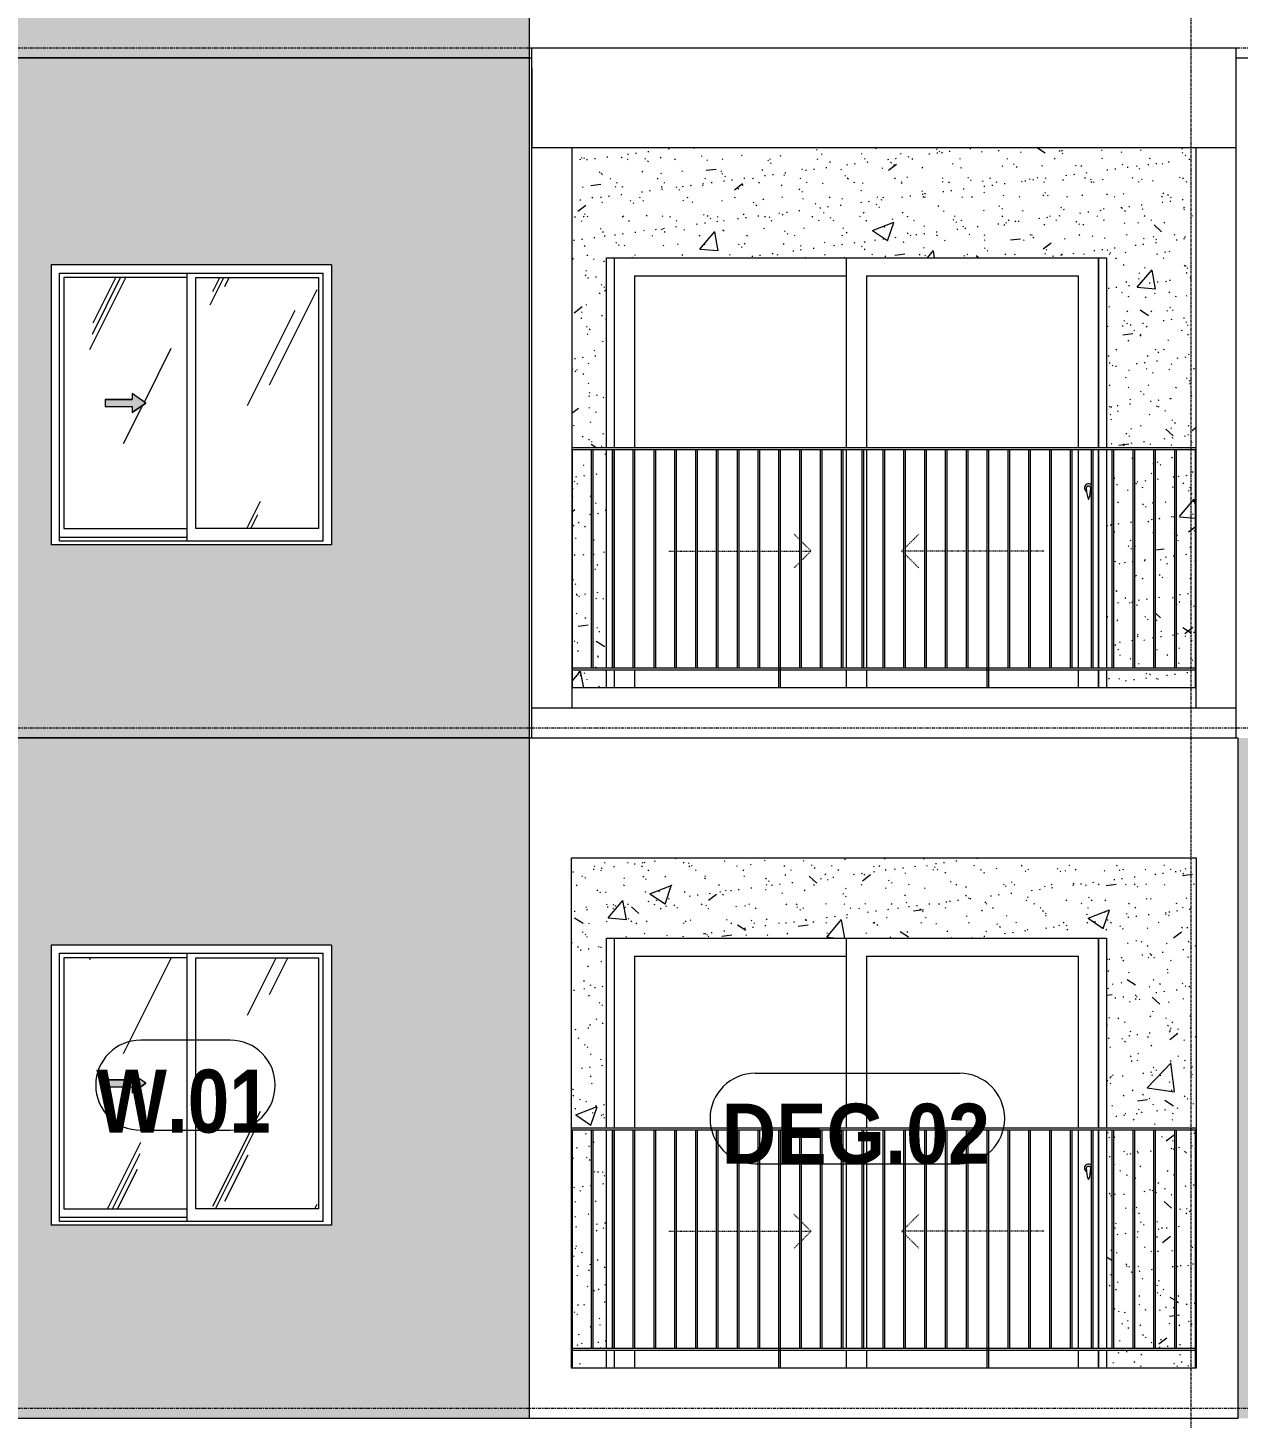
# Model space of a CAD drawing. Header units: millimetres. Extents: x 1240 to 198004, y -7796 to 35300.
# Drawn here: x 136948 to 142999, y 8950 to 15899 of the extents above; entities that cross this region are included whole.
import ezdxf

# ---------------------------------------------------------------- set-up
doc = ezdxf.new("R2010")
doc.units = ezdxf.units.MM
for name, pattern in [('1 NÉT CALL OUT', [6, 3, -3]), ('Centre', [31.75, 6.35, -4.7625, 15.875, -4.7625]), ('Dash', [6, 3, -3]), ('Grid Line', [22.225, 12.7, -3.175, 3.175, -3.175])]:
    doc.linetypes.add(name, pattern=pattern)
for name, color, linetype, lineweight in [('0-2', 50, 'Continuous', 5), ('A-DETL-GENF', 92, 'Continuous', 9), ('A-DETL-GENF-2', 92, '1 NÉT CALL OUT', 9), ('A-DOOR', 31, 'Continuous', 9), ('A-DOOR-FRAM', 31, 'Continuous', 9), ('A-DOOR-HDLN', 31, 'Dash', 18), ('A-DOOR-IDEN', 31, 'Continuous', 9), ('A-FLOR', 192, 'Continuous', 9), ('A-FLOR-2', 7, 'Continuous', 9), ('A-FLOR-HRAL', 11, 'Continuous', 9), ('A-FLOR-LEVL-2', 51, 'Centre', 9), ('A-GLAZ', 151, 'Continuous', 9), ('A-GLAZ-3', 7, '1 NÉT CALL OUT', 9), ('A-GLAZ-IDEN', 152, 'Continuous', 9), ('A-WALL', 113, 'Continuous', 9), ('A-WALL-PATT-2', 9, 'Continuous', 9), ('A-WALL-PATT-3', 111, 'Continuous', 5), ('I-WALL-1', 7, 'Continuous', 9), ('S-BEAM-3', 7, 'Continuous', 9), ('S-COLS', 52, 'Continuous', 9), ('S-GRID-1', 1, 'Grid Line', 9)]:
    doc.layers.add(name, color=color, linetype=linetype, lineweight=lineweight)
doc.styles.add('Arial_B_1', font='arialbd.ttf', dxfattribs={"width": 0.85, "height": 315})
doc.styles.add('Arial_B_2', font='arialbd.ttf', dxfattribs={"width": 0.9, "height": 300})
pattern_1 = [(50, (0, 0), (1093.104, -95.634), [114.3, -1257.3]), (355, (0, 0), (-211.457, 1146.34), [91.44, -1005.84]), (100.451, (91.1, -8), (881.656, 1050.7), [97.14, -1068.54]), (46.184, (0, 304.8), (1626.475, -252.257), [171.45, -1885.95]), (96.636, (135.5, 283.8), (1424.416, 1484.565), [145.71, -1602.81]), (351.184, (0, 304.8), (1424.43, 1484.55), [137.16, -1508.76]), (21, (152.4, 228.6), (909.686, -613.591), [114.3, -1257.3]), (326, (152.4, 228.6), (370.812, 1105.13), [91.44, -1005.84]), (71.451, (228.2, 177.5), (1280.503, 491.528), [97.14, -1068.54]), (37.5, (0, 0), (18.5313, 507.3303), [50.292, -943.356, 50.292, -970.788, -1009.65]), (37.5, (0, 0), (18.5313, 507.3303), [-2014.728, 50.292, -959.358]), (7.5, (0, 0), (400.918, 601.0836), [50.292, -531.876, 50.292, -920.496, -384.81]), (7.5, (0, 0), (400.918, 601.0836), [-1552.956, 50.292, -334.518]), (327.5, (-339.85, 0), (813.5452, -34.3737), [50.292, -330.708, 50.292, -1138.428, -1577.34]), (327.5, (-339.85, 0), (813.5452, -34.3737), [-1569.72, 50.292, -1527.048]), (317.5, (-492.25, 0), (888.7755, 152.56), [50.292, -445.008, 50.292, -739.14, -1120.14]), (317.5, (-492.25, 0), (888.7755, 152.56), [-1284.732, 50.292, -1069.848])]
pattern_2 = [(37.5, (0, 0), (-4.79953, 146.8239), [5.029, -110.795, 5.029, -124.511, -123.825]), (37.5, (0, 0), (-4.79953, 146.8239), [-245.364, 5.029, -118.796]), (7.5, (0, 0), (134.85743, 215.0472), [5.029, -57.455, 5.029, -99.365, -40.005]), (7.5, (0, 0), (134.85743, 215.0472), [-166.878, 5.029, -34.976]), (327.5, (-93.73, 0), (237.29776, 0.4316), [5.029, -33.071, 5.029, -132.131, -179.07]), (327.5, (-93.73, 0), (237.29776, 0.4316), [-175.26, 5.029, -174.041]), (317.5, (-93.73, 0), (229.06706, 66.8792), [5.029, -14.021, 5.029, -84.887, -102.87]), (317.5, (-93.73, 0), (229.06706, 66.8792), [-108.966, 5.029, -97.841])]
pattern_3 = [(63.435, (1790.26, 104.33), (-0.001, 1524.001), [532.463, -2875.304]), (63.435, (266.26, 104.33), (-0.001, 1524.001), [532.463, -2875.304]), (63.435, (2519.8, 398.8), (-0.001, 1524.001), [532.463, -2875.304]), (63.435, (995.8, 398.8), (-0.001, 1524.001), [532.463, -2875.304]), (63.435, (2409.4, 294.83), (-0.001, 1524.001), [532.463, -2875.304]), (63.435, (885.4, 294.83), (-0.001, 1524.001), [532.463, -2875.304]), (63.435, (2296.8, 890.1), (-0.001, 1524.001), [258.802, -3148.965]), (63.435, (772.8, 890.1), (-0.001, 1524.001), [258.802, -3148.965]), (63.435, (2223.2, 797.95), (-0.001, 1524.001), [532.463, -2875.304]), (63.435, (699.2, 797.95), (-0.001, 1524.001), [532.463, -2875.304]), (63.435, (2236.2, 864.1), (-0.001, 1524.001), [532.463, -2875.304]), (63.435, (712.2, 864.1), (-0.001, 1524.001), [532.463, -2875.304]), (63.435, (1621.35, 573.94), (-0.001, 1524.001), [532.463, -2875.304]), (63.435, (97.35, 573.94), (-0.001, 1524.001), [532.463, -2875.304]), (63.435, (1634.34, 651.9), (-0.001, 1524.001), [532.463, -2875.304]), (63.435, (110.34, 651.9), (-0.001, 1524.001), [532.463, -2875.304]), (63.435, (1637.84, 708.1), (-0.001, 1524.001), [532.463, -2875.304]), (63.435, (113.84, 708.1), (-0.001, 1524.001), [532.463, -2875.304])]

# ---------------------------------------------------------------- blocks, each defined once
blk = doc.blocks.new('NCV_TKTC_KET CAU_rvt-2-TKCS_MẶT ĐỨNG NỘI KHU 2')
at = {"layer": 'A-FLOR-2'}
blk.add_line((-56833.3, 15560), (-56835.3, 15560), dxfattribs=at)
at = {"layer": 'S-BEAM-3'}
for p, q in [((-56833.3, 15700), (-56833.3, 15800.1)), ((-56833.3, 15700), (-56833.3, 15300)), ((-53311.9, 15300), (-56833.3, 15300)), ((-56833.3, 12500), (-56633.3, 12500)), ((-56833.3, 12350), (-56833.3, 12500)), ((-56633.3, 12500), (-53511.9, 12500)), ((-53511.9, 12500), (-53311.9, 12500))]:
    blk.add_line(p, q, dxfattribs=at)
blk = doc.blocks.new('NCV_TKTC_TANG 3 - 4_rvt-3-TKCS_MẶT ĐỨNG NỘI KHU 2')
at = {"layer": 'A-WALL-PATT-2'}
h = blk.add_hatch(dxfattribs=at)
h.set_pattern_fill('FP_40', color=256, style=0, pattern_type=2)
h.set_pattern_definition(pattern_1)
h.paths.add_polyline_path([(-56630.3, 12600), (-56460.3, 12600), (-56460.3, 12690), (-56630.3, 12690)])
h.paths.add_polyline_path([(-53558.6, 12600), (-53516.9, 12600), (-53516.9, 12690), (-53960.3, 12690), (-53960.3, 12600), (-53567.6, 12600)])
h.paths.add_polyline_path([(-56460.3, 12700), (-56460.3, 13790), (-56526.2, 13790), (-56526.2, 12700)])
h.paths.add_polyline_path([(-56536.2, 12700), (-56536.2, 13790), (-56630.3, 13790), (-56630.3, 12700), (-56602.6, 12700)])
h.paths.add_polyline_path([(-53577.3, 12700), (-53516.9, 12700), (-53516.9, 13790), (-53611, 13790), (-53611, 12700), (-53585.9, 12700)])
h.paths.add_polyline_path([(-53960.3, 12700), (-53933.4, 12700), (-53933.4, 13790), (-53960.3, 13790), (-53960.3, 13286.7)])
h.paths.add_polyline_path([(-53923.4, 12700), (-53829.3, 12700), (-53829.3, 13790), (-53923.4, 13790), (-53923.4, 13286.7)])
h.paths.add_polyline_path([(-53725.2, 12700), (-53725.2, 13790), (-53819.3, 13790), (-53819.3, 12700)])
h.paths.add_polyline_path([(-53715.2, 12700), (-53621, 12700), (-53621, 13790), (-53715.2, 13790), (-53715.2, 13286.7)])
h.paths.add_polyline_path([(-56526.3, 13800), (-56460.3, 13800), (-56460.3, 14750), (-53960.3, 14750), (-53960.3, 13800), (-53511.9, 13800), (-53511.9, 15300), (-56633.3, 15300), (-56633.3, 13800), (-56530.2, 13800)])
h = blk.add_hatch(dxfattribs=at)
h.set_pattern_fill('FP_41', color=256, style=0, pattern_type=2)
h.set_pattern_definition(pattern_2)
h.paths.add_polyline_path([(-56630.3, 12600), (-56460.3, 12600), (-56460.3, 12690), (-56630.3, 12690)])
h.paths.add_polyline_path([(-53558.6, 12600), (-53516.9, 12600), (-53516.9, 12690), (-53960.3, 12690), (-53960.3, 12600), (-53567.6, 12600)])
h.paths.add_polyline_path([(-56460.3, 12700), (-56460.3, 13790), (-56526.2, 13790), (-56526.2, 12700)])
h.paths.add_polyline_path([(-56536.2, 12700), (-56536.2, 13790), (-56630.3, 13790), (-56630.3, 12700), (-56602.6, 12700)])
h.paths.add_polyline_path([(-53577.3, 12700), (-53516.9, 12700), (-53516.9, 13790), (-53611, 13790), (-53611, 12700), (-53585.9, 12700)])
h.paths.add_polyline_path([(-53960.3, 12700), (-53933.4, 12700), (-53933.4, 13790), (-53960.3, 13790), (-53960.3, 13286.7)])
h.paths.add_polyline_path([(-53923.4, 12700), (-53829.3, 12700), (-53829.3, 13790), (-53923.4, 13790), (-53923.4, 13286.7)])
h.paths.add_polyline_path([(-53725.2, 12700), (-53725.2, 13790), (-53819.3, 13790), (-53819.3, 12700)])
h.paths.add_polyline_path([(-53715.2, 12700), (-53621, 12700), (-53621, 13790), (-53715.2, 13790), (-53715.2, 13286.7)])
h.paths.add_polyline_path([(-56526.3, 13800), (-56460.3, 13800), (-56460.3, 14750), (-53960.3, 14750), (-53960.3, 13800), (-53511.9, 13800), (-53511.9, 15300), (-56633.3, 15300), (-56633.3, 13800), (-56530.2, 13800)])
at = {"layer": 'I-WALL-1'}
for p, q in [((-56460.3, 13800), (-56460.3, 14750)), ((-56460.3, 14750), (-53960.3, 14750)), ((-53960.3, 14750), (-53960.3, 13800)), ((-56460.3, 12700), (-56460.3, 13790)), ((-53960.3, 13790), (-53960.3, 12700)), ((-56460.3, 12600), (-56460.3, 12690)), ((-53960.3, 12690), (-53960.3, 12600))]:
    blk.add_line(p, q, dxfattribs=at)
blk = doc.blocks.new('NCV_TKTC_TANG 3 - 4_rvt-4-TKCS_MẶT ĐỨNG NỘI KHU 2')
at = {"layer": 'A-WALL-PATT-2'}
h = blk.add_hatch(dxfattribs=at)
h.set_pattern_fill('FP_40', color=256, style=0, pattern_type=2)
h.set_pattern_definition(pattern_1)
h.paths.add_polyline_path([(-56630.3, 9200), (-56460.3, 9200), (-56460.3, 9290), (-56630.3, 9290), (-56630.3, 9206)])
h.paths.add_polyline_path([(-53558.6, 9200), (-53516.9, 9200), (-53516.9, 9290), (-53960.3, 9290), (-53960.3, 9200), (-53567.6, 9200)])
h.paths.add_polyline_path([(-53516.9, 9300), (-53516.9, 10390), (-53611, 10390), (-53611, 9300), (-53577.3, 9300)])
h.paths.add_polyline_path([(-56526.2, 9300), (-56460.3, 9300), (-56460.3, 10390), (-56526.2, 10390), (-56526.2, 9885.1)])
h.paths.add_polyline_path([(-56536.2, 9300), (-56536.2, 10390), (-56630.3, 10390), (-56630.3, 9300), (-56602.6, 9300)])
h.paths.add_polyline_path([(-53960.3, 9300), (-53933.4, 9300), (-53933.4, 10390), (-53960.3, 10390), (-53960.3, 9734)])
h.paths.add_polyline_path([(-53923.4, 9300), (-53829.3, 9300), (-53829.3, 10390), (-53923.4, 10390), (-53923.4, 9690.1)])
h.paths.add_polyline_path([(-53725.2, 9300), (-53725.2, 10390), (-53819.3, 10390), (-53819.3, 9300)])
h.paths.add_polyline_path([(-53715.2, 9300), (-53621, 9300), (-53621, 10390), (-53715.2, 10390), (-53715.2, 9442.1)])
h.paths.add_polyline_path([(-56460.3, 10400), (-56460.3, 11350), (-53960.3, 11350), (-53960.3, 10400), (-53511.9, 10400), (-53511.9, 11750), (-56635.3, 11750), (-56635.3, 10400), (-56526.3, 10400)])
h = blk.add_hatch(dxfattribs=at)
h.set_pattern_fill('FP_41', color=256, style=0, pattern_type=2)
h.set_pattern_definition(pattern_2)
h.paths.add_polyline_path([(-56630.3, 9200), (-56460.3, 9200), (-56460.3, 9290), (-56630.3, 9290), (-56630.3, 9206)])
h.paths.add_polyline_path([(-53558.6, 9200), (-53516.9, 9200), (-53516.9, 9290), (-53960.3, 9290), (-53960.3, 9200), (-53567.6, 9200)])
h.paths.add_polyline_path([(-53516.9, 9300), (-53516.9, 10390), (-53611, 10390), (-53611, 9300), (-53577.3, 9300)])
h.paths.add_polyline_path([(-56526.2, 9300), (-56460.3, 9300), (-56460.3, 10390), (-56526.2, 10390), (-56526.2, 9885.1)])
h.paths.add_polyline_path([(-56536.2, 9300), (-56536.2, 10390), (-56630.3, 10390), (-56630.3, 9300), (-56602.6, 9300)])
h.paths.add_polyline_path([(-53960.3, 9300), (-53933.4, 9300), (-53933.4, 10390), (-53960.3, 10390), (-53960.3, 9734)])
h.paths.add_polyline_path([(-53923.4, 9300), (-53829.3, 9300), (-53829.3, 10390), (-53923.4, 10390), (-53923.4, 9690.1)])
h.paths.add_polyline_path([(-53725.2, 9300), (-53725.2, 10390), (-53819.3, 10390), (-53819.3, 9300)])
h.paths.add_polyline_path([(-53715.2, 9300), (-53621, 9300), (-53621, 10390), (-53715.2, 10390), (-53715.2, 9442.1)])
h.paths.add_polyline_path([(-56460.3, 10400), (-56460.3, 11350), (-53960.3, 11350), (-53960.3, 10400), (-53511.9, 10400), (-53511.9, 11750), (-56635.3, 11750), (-56635.3, 10400), (-56526.3, 10400)])
at = {"layer": 'I-WALL-1'}
for p, q in [((-56460.3, 10400), (-56460.3, 11350)), ((-56460.3, 11350), (-53960.3, 11350)), ((-53960.3, 11350), (-53960.3, 10400)), ((-56460.3, 9300), (-56460.3, 10390)), ((-53960.3, 10390), (-53960.3, 9300)), ((-56460.3, 9200), (-56460.3, 9290)), ((-53960.3, 9290), (-53960.3, 9200))]:
    blk.add_line(p, q, dxfattribs=at)
blk = doc.blocks.new('1_FAMILY RVT - W01-WxH 1400x1400xmm-V283-TKCS_MẶT ĐỨNG NỘI KHU 2')
at = {"layer": 'A-DETL-GENF-2'}
blk.add_hatch(color=256, dxfattribs=at).paths.add_polyline_path([(-58830.8, 10576.5), (-58763.1, 10623.9), (-58830.8, 10671.4), (-58830.8, 10640.9), (-58966.3, 10640.9), (-58966.3, 10607), (-58830.8, 10607)])
at = {"layer": 'A-GLAZ'}
h = blk.add_hatch(dxfattribs=at)
h.set_pattern_fill('FP_36', color=256, style=0, pattern_type=2)
h.set_pattern_definition(pattern_3)
h.paths.add_polyline_path([(-58557.5, 9997), (-58557.5, 11250.9), (-59171.8, 11250.9), (-59171.8, 9997)])
h.paths.add_polyline_path([(-58830.8, 10576.5), (-58830.8, 10607), (-58966.3, 10607), (-58966.3, 10640.9), (-58830.8, 10640.9), (-58830.8, 10671.4), (-58763.1, 10623.9), (-58787.3, 10607)])
h = blk.add_hatch(dxfattribs=at)
h.set_pattern_fill('FP_36', color=256, style=0, pattern_type=2)
h.set_pattern_definition(pattern_3)
h.paths.add_polyline_path([(-57898.8, 9997), (-57898.8, 11250.9), (-58513.1, 11250.9), (-58513.1, 9997), (-58089, 9997)])
at = {"layer": 'A-DETL-GENF'}
for p, q in [((-58966.3, 10640.9), (-58966.3, 10607)), ((-58966.3, 10640.9), (-58830.8, 10640.9)), ((-58830.8, 10640.9), (-58966.3, 10640.9)), ((-58966.3, 10640.9), (-58966.3, 10607)), ((-58830.8, 10671.4), (-58830.8, 10640.9)), ((-58763.1, 10623.9), (-58830.8, 10671.4)), ((-58763.1, 10623.9), (-58830.8, 10671.4)), ((-58830.8, 10671.4), (-58830.8, 10640.9)), ((-58966.3, 10607), (-58830.8, 10607)), ((-58966.3, 10607), (-58830.8, 10607)), ((-58763.1, 10623.9), (-58830.8, 10576.5)), ((-58830.8, 10576.5), (-58763.1, 10623.9)), ((-58830.8, 10607), (-58830.8, 10576.5)), ((-58830.8, 10607), (-58830.8, 10576.5))]:
    blk.add_line(p, q, dxfattribs=at)
at = {"layer": 'A-GLAZ'}
for p, q in [((-57835.3, 11314.4), (-59235.3, 11314.4)), ((-59235.3, 11314.4), (-59235.3, 9914.4)), ((-59194.4, 11273.5), (-57876.2, 11273.5)), ((-59194.4, 9933.5), (-59194.4, 11273.5)), ((-58557.5, 11273.5), (-58557.5, 9933.5)), ((-57876.2, 9933.5), (-57876.2, 11273.5)), ((-57835.3, 11314.4), (-57835.3, 9914.4)), ((-59171.8, 11250.9), (-59171.8, 9997)), ((-58557.5, 11250.9), (-59171.8, 11250.9)), ((-58513.1, 9997), (-58513.1, 11250.9)), ((-58513.1, 11250.9), (-57898.8, 11250.9)), ((-57898.8, 11250.9), (-57898.8, 9997)), ((-58557.5, 9952.5), (-59194.4, 9952.5)), ((-58557.5, 9952.5), (-59194.4, 9952.5)), ((-59171.8, 9997), (-58557.5, 9997)), ((-57898.8, 9997), (-58513.1, 9997)), ((-57835.3, 9914.4), (-59235.3, 9914.4)), ((-57876.2, 9933.5), (-59194.4, 9933.5))]:
    blk.add_line(p, q, dxfattribs=at)
blk = doc.blocks.new('DEG_02-DEG_03 - DEG_02-2500x2400mm-CỬA ĐI 02 CÁNH TRƯỢT-625766-TKCS_MẶT ĐỨNG NỘI KHU 2')
at = {"layer": 'A-DOOR'}
for p, q in [((-63460.3, 10400), (-63460.3, 11350)), ((-62200.3, 11350), (-62200.3, 10400)), ((-64520.3, 11260), (-64520.3, 10400)), ((-64520.3, 11260), (-63460.3, 11260)), ((-63360.3, 11260), (-63360.3, 10400)), ((-63360.3, 11260), (-62300.3, 11260)), ((-62300.3, 10400), (-62300.3, 11260)), ((-63460.3, 9300), (-63460.3, 10390)), ((-63360.3, 10390), (-63360.3, 9300)), ((-62300.3, 9300), (-62300.3, 10390)), ((-62200.3, 10390), (-62200.3, 9300)), ((-64520.3, 9290), (-64520.3, 9200)), ((-63460.3, 9200), (-63460.3, 9290)), ((-63360.3, 9290), (-63360.3, 9200)), ((-62300.3, 9200), (-62300.3, 9290)), ((-62200.3, 9290), (-62200.3, 9200))]:
    blk.add_line(p, q, dxfattribs=at)
at = {"layer": 'A-DOOR', "flags": 128}
blk.add_lwpolyline([(-62248.8, 10208.7), (-62248.8, 10208.7), (-62248.8, 10208.7), (-62248.8, 10208.7), (-62248.8, 10208.7), (-62248.9, 10208.7), (-62248.9, 10208.7), (-62248.9, 10208.7), (-62248.9, 10208.7), (-62248.9, 10208.7), (-62249, 10208.7), (-62249, 10208.7), (-62249, 10208.7), (-62249, 10208.7), (-62249.1, 10208.7), (-62249.1, 10208.7), (-62249.1, 10208.7), (-62249.2, 10208.7), (-62249.2, 10208.7), (-62249.3, 10208.7), (-62249.3, 10208.7), (-62249.4, 10208.7), (-62249.4, 10208.7), (-62249.5, 10208.7), (-62249.5, 10208.7), (-62249.6, 10208.7), (-62249.6, 10208.7), (-62249.7, 10208.7), (-62249.7, 10208.7), (-62249.8, 10208.7), (-62249.8, 10208.7), (-62249.9, 10208.7), (-62249.9, 10208.7), (-62250, 10208.7), (-62250.1, 10208.7), (-62250.1, 10208.7), (-62250.2, 10208.7), (-62250.2, 10208.7), (-62250.3, 10208.7), (-62250.4, 10208.7), (-62250.4, 10208.7), (-62250.5, 10208.7), (-62250.5, 10208.7), (-62250.6, 10208.7), (-62250.7, 10208.7), (-62250.7, 10208.7), (-62250.8, 10208.7), (-62250.8, 10208.7), (-62250.9, 10208.7), (-62250.9, 10208.7), (-62251, 10208.7), (-62251, 10208.7), (-62251.1, 10208.7), (-62251.1, 10208.7), (-62251.2, 10208.7), (-62251.2, 10208.7), (-62251.3, 10208.7), (-62251.3, 10208.7), (-62251.4, 10208.7), (-62251.4, 10208.7), (-62251.5, 10208.7), (-62251.5, 10208.7), (-62251.5, 10208.7), (-62251.6, 10208.7), (-62251.6, 10208.7), (-62251.6, 10208.7), (-62251.7, 10208.7), (-62251.7, 10208.7), (-62251.7, 10208.7), (-62251.7, 10208.7), (-62251.7, 10208.7), (-62251.8, 10208.7), (-62251.8, 10208.7), (-62251.8, 10208.7), (-62251.8, 10208.7), (-62251.8, 10208.7), (-62251.8, 10208.7)], dxfattribs=at)
at = {"layer": 'A-DOOR'}
for centre, radius, start, end in [((-62250.3, 10200), 20, 49.81701, 180), ((-62250.3, 10200), 20, 180, 240), ((-62251.8, 10199.2), 9.45, 90, 180), ((-62096.5, 10199.2), 164.8, 180, 199.13397), ((-62248.8, 10199.2), 9.45, 0, 90), ((-62404.1, 10199.2), 164.8, 340.86603, 0), ((-62250.3, 10200), 20, 300, 310.18299), ((-62249.9, 10146), 2.34, 199.13397, 261.03098), ((-62250.7, 10146), 2.34, 278.96902, 340.86603)]:
    blk.add_arc(centre, radius, start, end, dxfattribs=at)
at = {"layer": 'A-DOOR-FRAM'}
for p, q in [((-64620.3, 10400), (-64620.3, 11350)), ((-62200.3, 10400), (-62200.3, 11350)), ((-64620.3, 9300), (-64620.3, 10390)), ((-62200.3, 9300), (-62200.3, 10390)), ((-64620.3, 9200), (-64620.3, 9290)), ((-62200.3, 9200), (-62200.3, 9290))]:
    blk.add_line(p, q, dxfattribs=at)
at = {"layer": 'A-DOOR-HDLN'}
for p, q in [((-63695.1, 9941.7), (-63722.4, 9969.1)), ((-63164.5, 9902.8), (-63098.2, 9969.1)), ((-64347.6, 9884.2), (-64319.7, 9884.2)), ((-64309.7, 9884.2), (-64215.6, 9884.2)), ((-64205.6, 9884.2), (-64111.5, 9884.2)), ((-64101.5, 9884.2), (-64007.4, 9884.2)), ((-63997.4, 9884.2), (-63903.3, 9884.2)), ((-63893.3, 9884.2), (-63799.2, 9884.2)), ((-63789.2, 9884.2), (-63695.1, 9884.2)), ((-63637.6, 9884.2), (-63685.1, 9931.7)), ((-63637.6, 9884.2), (-63685.1, 9836.7)), ((-63685.1, 9884.2), (-63637.6, 9884.2)), ((-63183.1, 9884.2), (-63174.5, 9892.8)), ((-63183.1, 9884.2), (-63174.5, 9875.7)), ((-63174.5, 9884.2), (-63183.1, 9884.2)), ((-63070.4, 9884.2), (-63164.5, 9884.2)), ((-62966.3, 9884.2), (-63060.4, 9884.2)), ((-62862.2, 9884.2), (-62956.3, 9884.2)), ((-62758.1, 9884.2), (-62852.2, 9884.2)), ((-62653.9, 9884.2), (-62748.1, 9884.2)), ((-62549.8, 9884.2), (-62643.9, 9884.2)), ((-62473.1, 9884.2), (-62539.8, 9884.2)), ((-63695.1, 9826.7), (-63722.4, 9799.4)), ((-63164.5, 9865.7), (-63098.2, 9799.4))]:
    blk.add_line(p, q, dxfattribs=at)
blk = doc.blocks.new('Railing - 10mm-1251313-TKCS_MẶT ĐỨNG NỘI KHU 2')
at = {"layer": 'A-FLOR-HRAL'}
for p, q in [((-61821, 6990), (-61821, 5900)), ((-61811, 5900), (-61811, 6990))]:
    blk.add_line(p, q, dxfattribs=at)
blk = doc.blocks.new('Railing - 50 x 10mm-1251315-TKCS_MẶT ĐỨNG NỘI KHU 2')
at = {"layer": 'A-FLOR-HRAL'}
for p, q in [((-62758.1, 6990), (-62758.1, 5800)), ((-62758.1, 6990), (-62748.1, 6990)), ((-62748.1, 5800), (-62748.1, 6990))]:
    blk.add_line(p, q, dxfattribs=at)
blk = doc.blocks.new('Railing - 50 x 10mm-1251311-TKCS_MẶT ĐỨNG NỘI KHU 2')
at = {"layer": 'A-FLOR-HRAL'}
for q in [(-61716.9, 5800), (-61711.9, 6990)]:
    blk.add_line((-61716.9, 6990), q, dxfattribs=at)
blk = doc.blocks.new('Railing - 50 x 10mm-V307-TKCS_MẶT ĐỨNG NỘI KHU 2')
at = {"layer": 'A-FLOR-HRAL'}
for p in [(-64835.3, 6990), (-64830.3, 5800)]:
    blk.add_line(p, (-64830.3, 6990), dxfattribs=at)
blk = doc.blocks.new('Railing - Railing-2747528-TKCS_MẶT ĐỨNG NỘI KHU 2')
at = {"layer": 'A-FLOR-HRAL'}
for p, q in [((-56635.3, 9300), (-53511.9, 9300)), ((-56635.3, 9290), (-53511.9, 9290))]:
    blk.add_line(p, q, dxfattribs=at)
for name, p in [('Railing - 50 x 10mm-V307-TKCS_MẶT ĐỨNG NỘI KHU 2', (8200, 3400)), ('Railing - 10mm-1251313-TKCS_MẶT ĐỨNG NỘI KHU 2', (5284.9, 3400)), ('Railing - 10mm-1251313-TKCS_MẶT ĐỨNG NỘI KHU 2', (5389, 3400)), ('Railing - 10mm-1251313-TKCS_MẶT ĐỨNG NỘI KHU 2', (5493.1, 3400)), ('Railing - 10mm-1251313-TKCS_MẶT ĐỨNG NỘI KHU 2', (5597.2, 3400)), ('Railing - 10mm-1251313-TKCS_MẶT ĐỨNG NỘI KHU 2', (5701.3, 3400)), ('Railing - 10mm-1251313-TKCS_MẶT ĐỨNG NỘI KHU 2', (5805.4, 3400)), ('Railing - 10mm-1251313-TKCS_MẶT ĐỨNG NỘI KHU 2', (5909.5, 3400)), ('Railing - 10mm-1251313-TKCS_MẶT ĐỨNG NỘI KHU 2', (6013.6, 3400)), ('Railing - 10mm-1251313-TKCS_MẶT ĐỨNG NỘI KHU 2', (6117.8, 3400)), ('Railing - 50 x 10mm-1251315-TKCS_MẶT ĐỨNG NỘI KHU 2', (7158.9, 3400)), ('Railing - 10mm-1251313-TKCS_MẶT ĐỨNG NỘI KHU 2', (6326, 3400)), ('Railing - 10mm-1251313-TKCS_MẶT ĐỨNG NỘI KHU 2', (6430.1, 3400)), ('Railing - 10mm-1251313-TKCS_MẶT ĐỨNG NỘI KHU 2', (6534.2, 3400)), ('Railing - 10mm-1251313-TKCS_MẶT ĐỨNG NỘI KHU 2', (6638.3, 3400)), ('Railing - 10mm-1251313-TKCS_MẶT ĐỨNG NỘI KHU 2', (6742.4, 3400)), ('Railing - 10mm-1251313-TKCS_MẶT ĐỨNG NỘI KHU 2', (6846.5, 3400)), ('Railing - 10mm-1251313-TKCS_MẶT ĐỨNG NỘI KHU 2', (6950.7, 3400)), ('Railing - 10mm-1251313-TKCS_MẶT ĐỨNG NỘI KHU 2', (7054.8, 3400)), ('Railing - 10mm-1251313-TKCS_MẶT ĐỨNG NỘI KHU 2', (7158.9, 3400)), ('Railing - 50 x 10mm-1251315-TKCS_MẶT ĐỨNG NỘI KHU 2', (8200, 3400)), ('Railing - 10mm-1251313-TKCS_MẶT ĐỨNG NỘI KHU 2', (7367.1, 3400)), ('Railing - 10mm-1251313-TKCS_MẶT ĐỨNG NỘI KHU 2', (7471.2, 3400)), ('Railing - 10mm-1251313-TKCS_MẶT ĐỨNG NỘI KHU 2', (7575.3, 3400)), ('Railing - 10mm-1251313-TKCS_MẶT ĐỨNG NỘI KHU 2', (7679.4, 3400)), ('Railing - 10mm-1251313-TKCS_MẶT ĐỨNG NỘI KHU 2', (7783.6, 3400)), ('Railing - 10mm-1251313-TKCS_MẶT ĐỨNG NỘI KHU 2', (7887.7, 3400)), ('Railing - 10mm-1251313-TKCS_MẶT ĐỨNG NỘI KHU 2', (7991.8, 3400)), ('Railing - 10mm-1251313-TKCS_MẶT ĐỨNG NỘI KHU 2', (8095.9, 3400)), ('Railing - 10mm-1251313-TKCS_MẶT ĐỨNG NỘI KHU 2', (8200, 3400)), ('Railing - 50 x 10mm-1251311-TKCS_MẶT ĐỨNG NỘI KHU 2', (8200, 3400))]:
    blk.add_blockref(name, p)
blk = doc.blocks.new('Top Rail Type - Top Rail_Internal_-2747529-TKCS_MẶT ĐỨNG NỘI KHU 2')
at = {"layer": 'A-FLOR-HRAL'}
for p, q in [((-53511.9, 10400), (-56635.3, 10400)), ((-53511.9, 10390), (-56635.3, 10390))]:
    blk.add_line(p, q, dxfattribs=at)
blk = doc.blocks.new('1_FAMILY RVT - W01-WxH 1400x1400xmm-V464-TKCS_MẶT ĐỨNG NỘI KHU 2')
at = {"layer": 'A-DETL-GENF-2'}
blk.add_hatch(color=256, dxfattribs=at).paths.add_polyline_path([(-58830.8, 13976.5), (-58763.1, 14023.9), (-58830.8, 14071.4), (-58830.8, 14040.9), (-58966.3, 14040.9), (-58966.3, 14007), (-58830.8, 14007)])
at = {"layer": 'A-GLAZ'}
h = blk.add_hatch(dxfattribs=at)
h.set_pattern_fill('FP_36', color=256, style=0, pattern_type=2)
h.set_pattern_definition(pattern_3)
h.paths.add_polyline_path([(-58557.5, 13397), (-58557.5, 14650.9), (-59171.8, 14650.9), (-59171.8, 13397)])
h.paths.add_polyline_path([(-58830.8, 13976.5), (-58830.8, 14007), (-58966.3, 14007), (-58966.3, 14040.9), (-58830.8, 14040.9), (-58830.8, 14071.4), (-58763.1, 14023.9), (-58787.3, 14007)])
h = blk.add_hatch(dxfattribs=at)
h.set_pattern_fill('FP_36', color=256, style=0, pattern_type=2)
h.set_pattern_definition(pattern_3)
h.paths.add_polyline_path([(-58513.1, 13397), (-57898.8, 13397), (-57898.8, 14650.9), (-58513.1, 14650.9), (-58513.1, 14274.5)])
at = {"layer": 'A-DETL-GENF'}
for p, q in [((-58966.3, 14040.9), (-58966.3, 14007)), ((-58966.3, 14040.9), (-58830.8, 14040.9)), ((-58830.8, 14040.9), (-58966.3, 14040.9)), ((-58966.3, 14040.9), (-58966.3, 14007)), ((-58830.8, 14071.4), (-58830.8, 14040.9)), ((-58763.1, 14023.9), (-58830.8, 14071.4)), ((-58763.1, 14023.9), (-58830.8, 14071.4)), ((-58830.8, 14071.4), (-58830.8, 14040.9)), ((-58966.3, 14007), (-58830.8, 14007)), ((-58966.3, 14007), (-58830.8, 14007)), ((-58763.1, 14023.9), (-58830.8, 13976.5)), ((-58830.8, 13976.5), (-58763.1, 14023.9)), ((-58830.8, 14007), (-58830.8, 13976.5)), ((-58830.8, 14007), (-58830.8, 13976.5))]:
    blk.add_line(p, q, dxfattribs=at)
at = {"layer": 'A-GLAZ'}
for p, q in [((-57835.3, 14714.4), (-59235.3, 14714.4)), ((-59235.3, 14714.4), (-59235.3, 13314.4)), ((-59194.4, 14673.5), (-57876.2, 14673.5)), ((-59194.4, 13333.5), (-59194.4, 14673.5)), ((-58557.5, 14673.5), (-58557.5, 13333.5)), ((-57876.2, 13333.5), (-57876.2, 14673.5)), ((-57835.3, 14714.4), (-57835.3, 13314.4)), ((-59171.8, 14650.9), (-59171.8, 13397)), ((-58557.5, 14650.9), (-59171.8, 14650.9)), ((-58513.1, 13397), (-58513.1, 14650.9)), ((-58513.1, 14650.9), (-57898.8, 14650.9)), ((-57898.8, 14650.9), (-57898.8, 13397)), ((-58557.5, 13352.5), (-59194.4, 13352.5)), ((-58557.5, 13352.5), (-59194.4, 13352.5)), ((-59171.8, 13397), (-58557.5, 13397)), ((-57898.8, 13397), (-58513.1, 13397)), ((-57835.3, 13314.4), (-59235.3, 13314.4)), ((-57876.2, 13333.5), (-59194.4, 13333.5))]:
    blk.add_line(p, q, dxfattribs=at)
blk = doc.blocks.new('DEG_02-DEG_03 - DEG_02-2500x2400mm-CỬA ĐI 02 CÁNH TRƯỢT-V466-TKCS_MẶT ĐỨNG NỘI KHU 2')
at = {"layer": 'A-DOOR'}
for p, q in [((-63460.3, 13800), (-63460.3, 14750)), ((-62200.3, 14750), (-62200.3, 13800)), ((-64520.3, 14660), (-64520.3, 13800)), ((-64520.3, 14660), (-63460.3, 14660)), ((-63360.3, 14660), (-63360.3, 13800)), ((-63360.3, 14660), (-62300.3, 14660)), ((-62300.3, 13800), (-62300.3, 14660)), ((-63460.3, 12700), (-63460.3, 13790)), ((-63360.3, 13790), (-63360.3, 12700)), ((-62300.3, 12700), (-62300.3, 13790)), ((-62200.3, 13790), (-62200.3, 12700)), ((-64520.3, 12690), (-64520.3, 12600)), ((-63460.3, 12600), (-63460.3, 12690)), ((-63360.3, 12690), (-63360.3, 12600)), ((-62300.3, 12600), (-62300.3, 12690)), ((-62200.3, 12690), (-62200.3, 12600))]:
    blk.add_line(p, q, dxfattribs=at)
at = {"layer": 'A-DOOR', "flags": 128}
blk.add_lwpolyline([(-62248.8, 13608.7), (-62248.8, 13608.7), (-62248.8, 13608.7), (-62248.8, 13608.7), (-62248.8, 13608.7), (-62248.9, 13608.7), (-62248.9, 13608.7), (-62248.9, 13608.7), (-62248.9, 13608.7), (-62248.9, 13608.7), (-62249, 13608.7), (-62249, 13608.7), (-62249, 13608.7), (-62249, 13608.7), (-62249.1, 13608.7), (-62249.1, 13608.7), (-62249.1, 13608.7), (-62249.2, 13608.7), (-62249.2, 13608.7), (-62249.3, 13608.7), (-62249.3, 13608.7), (-62249.4, 13608.7), (-62249.4, 13608.7), (-62249.5, 13608.7), (-62249.5, 13608.7), (-62249.6, 13608.7), (-62249.6, 13608.7), (-62249.7, 13608.7), (-62249.7, 13608.7), (-62249.8, 13608.7), (-62249.8, 13608.7), (-62249.9, 13608.7), (-62249.9, 13608.7), (-62250, 13608.7), (-62250.1, 13608.7), (-62250.1, 13608.7), (-62250.2, 13608.7), (-62250.2, 13608.7), (-62250.3, 13608.7), (-62250.4, 13608.7), (-62250.4, 13608.7), (-62250.5, 13608.7), (-62250.5, 13608.7), (-62250.6, 13608.7), (-62250.7, 13608.7), (-62250.7, 13608.7), (-62250.8, 13608.7), (-62250.8, 13608.7), (-62250.9, 13608.7), (-62250.9, 13608.7), (-62251, 13608.7), (-62251, 13608.7), (-62251.1, 13608.7), (-62251.1, 13608.7), (-62251.2, 13608.7), (-62251.2, 13608.7), (-62251.3, 13608.7), (-62251.3, 13608.7), (-62251.4, 13608.7), (-62251.4, 13608.7), (-62251.5, 13608.7), (-62251.5, 13608.7), (-62251.5, 13608.7), (-62251.6, 13608.7), (-62251.6, 13608.7), (-62251.6, 13608.7), (-62251.7, 13608.7), (-62251.7, 13608.7), (-62251.7, 13608.7), (-62251.7, 13608.7), (-62251.7, 13608.7), (-62251.8, 13608.7), (-62251.8, 13608.7), (-62251.8, 13608.7), (-62251.8, 13608.7), (-62251.8, 13608.7), (-62251.8, 13608.7)], dxfattribs=at)
at = {"layer": 'A-DOOR'}
for centre, radius, start, end in [((-62250.3, 13600), 20, 49.81701, 180), ((-62250.3, 13600), 20, 180, 240), ((-62251.8, 13599.2), 9.45, 90, 180), ((-62096.5, 13599.2), 164.8, 180, 189.56698), ((-62096.5, 13599.2), 164.8, 190.1657, 199.13397), ((-62248.8, 13599.2), 9.45, 0, 90), ((-62404.1, 13599.2), 164.8, 340.86603, 0), ((-62250.3, 13600), 20, 300, 310.18299), ((-62249.9, 13546), 2.34, 199.13397, 261.03098), ((-62250.7, 13546), 2.34, 278.96902, 340.86603)]:
    blk.add_arc(centre, radius, start, end, dxfattribs=at)
at = {"layer": 'A-DOOR-FRAM'}
for p, q in [((-64620.3, 13800), (-64620.3, 14750)), ((-62200.3, 13800), (-62200.3, 14750)), ((-64620.3, 12700), (-64620.3, 13790)), ((-62200.3, 12700), (-62200.3, 13790)), ((-64620.3, 12600), (-64620.3, 12690)), ((-62200.3, 12600), (-62200.3, 12690))]:
    blk.add_line(p, q, dxfattribs=at)
at = {"layer": 'A-DOOR-HDLN'}
for p, q in [((-63695.1, 13341.7), (-63722.4, 13369.1)), ((-63164.5, 13302.8), (-63098.2, 13369.1)), ((-64347.6, 13284.2), (-64319.7, 13284.2)), ((-64309.7, 13284.2), (-64215.6, 13284.2)), ((-64205.6, 13284.2), (-64111.5, 13284.2)), ((-64101.5, 13284.2), (-64007.4, 13284.2)), ((-63997.4, 13284.2), (-63903.3, 13284.2)), ((-63893.3, 13284.2), (-63799.2, 13284.2)), ((-63789.2, 13284.2), (-63695.1, 13284.2)), ((-63637.6, 13284.2), (-63685.1, 13331.7)), ((-63637.6, 13284.2), (-63685.1, 13236.7)), ((-63685.1, 13284.2), (-63637.6, 13284.2)), ((-63183.1, 13284.2), (-63174.5, 13292.8)), ((-63183.1, 13284.2), (-63174.5, 13275.7)), ((-63174.5, 13284.2), (-63183.1, 13284.2)), ((-63070.4, 13284.2), (-63164.5, 13284.2)), ((-62966.3, 13284.2), (-63060.4, 13284.2)), ((-62862.2, 13284.2), (-62956.3, 13284.2)), ((-62758.1, 13284.2), (-62852.2, 13284.2)), ((-62653.9, 13284.2), (-62748.1, 13284.2)), ((-62549.8, 13284.2), (-62643.9, 13284.2)), ((-62473.1, 13284.2), (-62539.8, 13284.2)), ((-63695.1, 13226.7), (-63722.4, 13199.4)), ((-63164.5, 13265.7), (-63098.2, 13199.4))]:
    blk.add_line(p, q, dxfattribs=at)
blk = doc.blocks.new('Railing - 50 x 10mm-V429-TKCS_MẶT ĐỨNG NỘI KHU 2')
at = {"layer": 'A-FLOR-HRAL'}
for p in [(-56633.3, 17190), (-56630.3, 16000)]:
    blk.add_line(p, (-56630.3, 17190), dxfattribs=at)
blk = doc.blocks.new('Railing - Railing-3817516-TKCS_MẶT ĐỨNG NỘI KHU 2')
at = {"layer": 'A-FLOR-HRAL'}
for p, q in [((-56633.3, 12700), (-53511.9, 12700)), ((-56633.3, 12690), (-53511.9, 12690))]:
    blk.add_line(p, q, dxfattribs=at)
for name, p in [('Railing - 50 x 10mm-V429-TKCS_MẶT ĐỨNG NỘI KHU 2', (0, -3400)), ('Railing - 10mm-1251313-TKCS_MẶT ĐỨNG NỘI KHU 2', (5284.9, 6800)), ('Railing - 10mm-1251313-TKCS_MẶT ĐỨNG NỘI KHU 2', (5389, 6800)), ('Railing - 10mm-1251313-TKCS_MẶT ĐỨNG NỘI KHU 2', (5493.1, 6800)), ('Railing - 10mm-1251313-TKCS_MẶT ĐỨNG NỘI KHU 2', (5597.2, 6800)), ('Railing - 10mm-1251313-TKCS_MẶT ĐỨNG NỘI KHU 2', (5701.3, 6800)), ('Railing - 10mm-1251313-TKCS_MẶT ĐỨNG NỘI KHU 2', (5805.4, 6800)), ('Railing - 10mm-1251313-TKCS_MẶT ĐỨNG NỘI KHU 2', (5909.5, 6800)), ('Railing - 10mm-1251313-TKCS_MẶT ĐỨNG NỘI KHU 2', (6013.6, 6800)), ('Railing - 10mm-1251313-TKCS_MẶT ĐỨNG NỘI KHU 2', (6117.8, 6800)), ('Railing - 50 x 10mm-1251315-TKCS_MẶT ĐỨNG NỘI KHU 2', (7158.9, 6800)), ('Railing - 10mm-1251313-TKCS_MẶT ĐỨNG NỘI KHU 2', (6326, 6800)), ('Railing - 10mm-1251313-TKCS_MẶT ĐỨNG NỘI KHU 2', (6430.1, 6800)), ('Railing - 10mm-1251313-TKCS_MẶT ĐỨNG NỘI KHU 2', (6534.2, 6800)), ('Railing - 10mm-1251313-TKCS_MẶT ĐỨNG NỘI KHU 2', (6638.3, 6800)), ('Railing - 10mm-1251313-TKCS_MẶT ĐỨNG NỘI KHU 2', (6742.4, 6800)), ('Railing - 10mm-1251313-TKCS_MẶT ĐỨNG NỘI KHU 2', (6846.5, 6800)), ('Railing - 10mm-1251313-TKCS_MẶT ĐỨNG NỘI KHU 2', (6950.7, 6800)), ('Railing - 10mm-1251313-TKCS_MẶT ĐỨNG NỘI KHU 2', (7054.8, 6800)), ('Railing - 10mm-1251313-TKCS_MẶT ĐỨNG NỘI KHU 2', (7158.9, 6800)), ('Railing - 50 x 10mm-1251315-TKCS_MẶT ĐỨNG NỘI KHU 2', (8200, 6800)), ('Railing - 10mm-1251313-TKCS_MẶT ĐỨNG NỘI KHU 2', (7367.1, 6800)), ('Railing - 10mm-1251313-TKCS_MẶT ĐỨNG NỘI KHU 2', (7471.2, 6800)), ('Railing - 10mm-1251313-TKCS_MẶT ĐỨNG NỘI KHU 2', (7575.3, 6800)), ('Railing - 10mm-1251313-TKCS_MẶT ĐỨNG NỘI KHU 2', (7679.4, 6800)), ('Railing - 10mm-1251313-TKCS_MẶT ĐỨNG NỘI KHU 2', (7783.6, 6800)), ('Railing - 10mm-1251313-TKCS_MẶT ĐỨNG NỘI KHU 2', (7887.7, 6800)), ('Railing - 10mm-1251313-TKCS_MẶT ĐỨNG NỘI KHU 2', (7991.8, 6800)), ('Railing - 10mm-1251313-TKCS_MẶT ĐỨNG NỘI KHU 2', (8095.9, 6800)), ('Railing - 10mm-1251313-TKCS_MẶT ĐỨNG NỘI KHU 2', (8200, 6800)), ('Railing - 50 x 10mm-1251311-TKCS_MẶT ĐỨNG NỘI KHU 2', (8200, 6800))]:
    blk.add_blockref(name, p)
blk = doc.blocks.new('Top Rail Type - Top Rail_Internal_-3817517-TKCS_MẶT ĐỨNG NỘI KHU 2')
at = {"layer": 'A-FLOR-HRAL'}
for p, q in [((-53511.9, 13800), (-56633.3, 13800)), ((-53511.9, 13790), (-56633.3, 13790))]:
    blk.add_line(p, q, dxfattribs=at)
blk = doc.blocks.new('SSA-WINDOW TAG - 10-2062020-TKCS_MẶT ĐỨNG NỘI KHU 2')
at = {"layer": 'A-GLAZ-IDEN'}
for p, q in [((-74847.7, 10839.4), (-75295.3, 10839.4)), ((-75295.3, 10389.4), (-74847.7, 10389.4))]:
    blk.add_line(p, q, dxfattribs=at)
for centre, start, end in [((-75295.3, 10614.4), 90, 270), ((-74847.7, 10614.4), 270, 90)]:
    blk.add_arc(centre, 225, start, end, dxfattribs=at)
blk = doc.blocks.new('STN_Door Tag - STN_Door Tag-1788670-TKCS_MẶT ĐỨNG NỘI KHU 2')
at = {"layer": 'A-DOOR-IDEN'}
for p, q in [((-55715.8, 3874.2), (-54695.7, 3874.2)), ((-55715.8, 3421.3), (-54695.7, 3421.3))]:
    blk.add_line(p, q, dxfattribs=at)
for centre, start, end in [((-55715.8, 3647.8), 90, 270), ((-54695.7, 3647.8), 270, 90)]:
    blk.add_arc(centre, 226.4, start, end, dxfattribs=at)

msp = doc.modelspace()

# ---------------------------------------------------------------- hatches: boundary and pattern name
at = {"layer": 'A-WALL-PATT-3'}
h = msp.add_hatch(color=256, dxfattribs=at)
h.paths.add_polyline_path([(136932.5, 15750), (139455.8, 15750), (139455.8, 19150), (135865.8, 19150), (135865.8, 15750)])
h.paths.add_polyline_path([(137106.7, 16714.4), (137065.8, 16714.4), (137065.8, 18114.4), (138465.8, 18114.4), (138465.8, 16714.4), (138212.1, 16714.4)])
h = msp.add_hatch(color=256, dxfattribs=at)
h.paths.add_polyline_path([(138212.1, 12350), (139455.8, 12350), (139455.8, 15750), (135865.8, 15750), (135865.8, 12350), (137106.7, 12350)])
h.paths.add_polyline_path([(138212.1, 13314.4), (137065.8, 13314.4), (137065.8, 14714.4), (138465.8, 14714.4), (138465.8, 13314.4), (138424.9, 13314.4)])
h = msp.add_hatch(color=256, dxfattribs=at)
h.paths.add_polyline_path([(139455.8, 8950), (139455.8, 12350), (135865.8, 12350), (135865.8, 8950), (136932.5, 8950)])
h.paths.add_polyline_path([(138465.8, 9914.4), (137065.8, 9914.4), (137065.8, 11314.4), (138465.8, 11314.4), (138465.8, 9933.5)])
h = msp.add_hatch(color=256, dxfattribs=at)
h.paths.add_polyline_path([(142999.2, 8950), (150554.1, 8950), (150554.1, 12350), (142999.1, 12350), (142999.1, 8950)])
h.paths.add_polyline_path([(150422.8, 9914.4), (147263.7, 9914.4), (147263.7, 11314.4), (150463.7, 11314.4), (150463.7, 9914.4)])

# ---------------------------------------------------------------- linework, layer by layer
at = {"layer": 'A-FLOR'}
for p, q in [((139465.8, 15780), (139467.8, 15780)), ((139467.8, 15730), (139465.8, 15730)), ((139465.8, 12380), (139467.8, 12380))]:
    msp.add_line(p, q, dxfattribs=at)
at = {"layer": 'A-FLOR-LEVL-2'}
for p, q in [((104944.5, 15800), (194512.3, 15800)), ((104944.5, 12400), (194512.3, 12400)), ((104944.5, 9000), (194512.3, 9000))]:
    msp.add_line(p, q, dxfattribs=at)
at = {"layer": 'A-WALL'}
for p, q in [((139455.8, 8950), (139455.8, 22550)), ((139465.8, 15800), (142989.2, 15800)), ((139465.8, 15800), (139465.8, 12350)), ((142989.2, 12350), (142989.2, 15800)), ((135865.8, 15750), (139465.8, 15750)), ((139455.8, 15750), (135865.8, 15750)), ((142989.2, 15750), (150554.1, 15750)), ((142789.2, 12600), (139667.8, 12600)), ((139455.8, 12350), (135865.8, 12350)), ((135865.8, 12350), (142999.1, 12350)), ((142999.1, 8950), (142999.1, 12350)), ((139665.8, 11750), (142789.2, 11750)), ((139665.8, 9200), (139665.8, 11750)), ((142789.2, 11750), (142789.2, 9200)), ((142789.2, 9200), (139665.8, 9200)), ((135865.8, 8950), (142999.1, 8950))]:
    msp.add_line(p, q, dxfattribs=at)
at = {"layer": 'S-COLS'}
for p, q in [((139467.8, 12500), (139467.8, 15300)), ((139667.8, 15300), (139667.8, 12500)), ((142789.2, 12500), (142789.2, 15300))]:
    msp.add_line(p, q, dxfattribs=at)
at = {"layer": 'S-GRID-1'}
msp.add_line((142764.2, 5.5), (142764.2, 30542.5), dxfattribs=at)

# ---------------------------------------------------------------- block references
at = {"layer": '0-2'}
for name in ['NCV_TKTC_KET CAU_rvt-2-TKCS_MẶT ĐỨNG NỘI KHU 2', 'NCV_TKTC_TANG 3 - 4_rvt-3-TKCS_MẶT ĐỨNG NỘI KHU 2', 'NCV_TKTC_TANG 3 - 4_rvt-4-TKCS_MẶT ĐỨNG NỘI KHU 2']:
    msp.add_blockref(name, (196301.1, 0), dxfattribs=at)
at = {"layer": 'A-DOOR'}
for name in ['DEG_02-DEG_03 - DEG_02-2500x2400mm-CỬA ĐI 02 CÁNH TRƯỢT-V466-TKCS_MẶT ĐỨNG NỘI KHU 2', 'DEG_02-DEG_03 - DEG_02-2500x2400mm-CỬA ĐI 02 CÁNH TRƯỢT-625766-TKCS_MẶT ĐỨNG NỘI KHU 2']:
    msp.add_blockref(name, (204501.1, 0), dxfattribs=at)
at = {"layer": 'A-DOOR-IDEN'}
msp.add_blockref('STN_Door Tag - STN_Door Tag-1788670-TKCS_MẶT ĐỨNG NỘI KHU 2', (196301.1, 6800), dxfattribs=at)
at = {"layer": 'A-FLOR-HRAL'}
for name in ['Top Rail Type - Top Rail_Internal_-3817517-TKCS_MẶT ĐỨNG NỘI KHU 2', 'Railing - Railing-3817516-TKCS_MẶT ĐỨNG NỘI KHU 2', 'Top Rail Type - Top Rail_Internal_-2747529-TKCS_MẶT ĐỨNG NỘI KHU 2', 'Railing - Railing-2747528-TKCS_MẶT ĐỨNG NỘI KHU 2']:
    msp.add_blockref(name, (196301.1, 0), dxfattribs=at)
at = {"layer": 'A-GLAZ-3'}
for name in ['1_FAMILY RVT - W01-WxH 1400x1400xmm-V464-TKCS_MẶT ĐỨNG NỘI KHU 2', '1_FAMILY RVT - W01-WxH 1400x1400xmm-V283-TKCS_MẶT ĐỨNG NỘI KHU 2']:
    msp.add_blockref(name, (196301.1, 0), dxfattribs=at)
at = {"layer": 'A-GLAZ-IDEN'}
msp.add_blockref('SSA-WINDOW TAG - 10-2062020-TKCS_MẶT ĐỨNG NỘI KHU 2', (212808, 0), dxfattribs=at)

# ---------------------------------------------------------------- texts
at = {"layer": 'A-DOOR-IDEN', "insert": (141087.7, 10370), "char_height": 300, "width": 1375.65, "attachment_point": 5, "line_spacing_factor": 0.936439, "style": 'Arial_B_2'}
msp.add_mtext('\\pt6.75,13.5,20.25,27,33.75,40.5,47.25,54,60.75,67.5,74.25,81,87.75,94.5,101.25,108,114.75,121.5,128.25,135,141.75,148.5,155.25,162,168.75,175.5,182.25,189,195.75,202.5,209.25,216;DEG.02', dxfattribs=at)
at = {"layer": 'A-GLAZ-IDEN', "insert": (137727.2, 10532.5), "char_height": 315, "width": 902.7, "attachment_point": 5, "line_spacing_factor": 0.936439, "style": 'Arial_B_1'}
msp.add_mtext('\\pt6.3756,12.7512,19.12365,25.49925,31.87485,38.25045,44.62605,50.9985,57.3741,63.7497,70.1253,76.5009,82.8765,89.24895,95.62455,102.00015,108.37575,114.75135,121.1238,127.4994,133.875,140.2506,146.6262,152.99865,159.37425,165.74985,172.12545,178.50105,184.8735,191.2491,197.6247,204.0003;W.01', dxfattribs=at)

doc.saveas('drawing.dxf')
